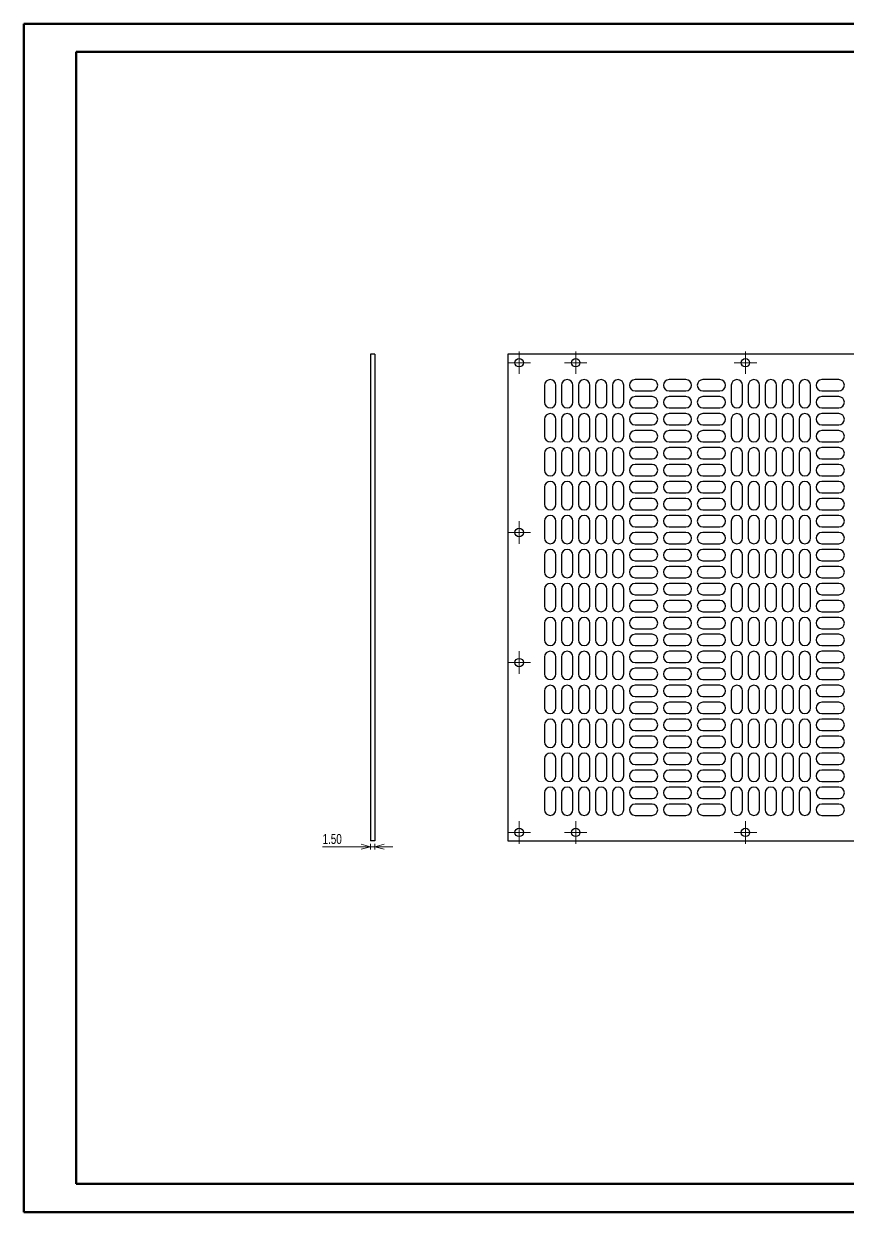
# Model space of a CAD drawing. Header units: millimetres. Extents: x 0 to 594, y 0 to 420.
# Drawn here: x 0 to 291.1, y 0 to 420 of the extents above; entities that cross this region are included whole.
import ezdxf

# ---------------------------------------------------------------- set-up
doc = ezdxf.new("R2010")
doc.units = ezdxf.units.MM
doc.styles.add('SLDTEXTSTYLE3', font='TXT', dxfattribs={"width": 0.75})
doc.dimstyles.new('SLDDIMSTYLE0', dxfattribs={"dimtxt": 3.5, "dimasz": 3.302, "dimexe": 0, "dimexo": 0.0625, "dimgap": 0.875, "dimtad": 3, "dimrnd": 1e-09, "dimzin": 4, "dimdsep": 46, "dimtxsty": 'SLDTEXTSTYLE3', "dimblk1": 'OPEN30', "dimblk2": 'OPEN30', "dimsah": 1, "dimcen": 0.09, "dimadec": 0, "dimazin": 1, "dimtfac": 1, "dimtmove": 0, "dimatfit": 0, "dimldrblk": 'OPEN30', "dimfxl": 0, "dimfrac": 2, "dimtolj": 1, "dimtzin": 12, "dimarcsym": 0})

# ---------------------------------------------------------------- blocks, each defined once
blk = doc.blocks.new('SW_CENTERMARKSYMBOL_0')
at = {"color": 0, "linetype": 'Continuous', "lineweight": 18}
for p, q in [((-2.5, 0), (-4, 0)), ((0, 0), (-2.5, 0)), ((0, 2.5), (0, 4)), ((0, 0), (0, 2.5)), ((0, 0), (0, -2.5)), ((0, 0), (2.5, 0)), ((2.5, 0), (4, 0)), ((0, -2.5), (0, -4))]:
    blk.add_line(p, q, dxfattribs=at)
blk = doc.blocks.new('SW_CENTERMARKSYMBOL_1')
at = {"color": 0, "linetype": 'Continuous', "lineweight": 18}
for p, q in [((-2.5, 0), (-4, 0)), ((0, 0), (-2.5, 0)), ((0, 2.5), (0, 4)), ((0, 0), (0, 2.5)), ((0, 0), (0, -2.5)), ((0, 0), (2.5, 0)), ((2.5, 0), (4, 0)), ((0, -2.5), (0, -4))]:
    blk.add_line(p, q, dxfattribs=at)
blk = doc.blocks.new('SW_CENTERMARKSYMBOL_2')
at = {"color": 0, "linetype": 'Continuous', "lineweight": 18}
for p, q in [((-2.5, 0), (-4, 0)), ((0, 0), (-2.5, 0)), ((0, 2.5), (0, 4)), ((0, 0), (0, 2.5)), ((0, 0), (0, -2.5)), ((0, 0), (2.5, 0)), ((2.5, 0), (4, 0)), ((0, -2.5), (0, -4))]:
    blk.add_line(p, q, dxfattribs=at)
blk = doc.blocks.new('SW_CENTERMARKSYMBOL_3')
at = {"color": 0, "linetype": 'Continuous', "lineweight": 18}
for p, q in [((-2.5, 0), (-4, 0)), ((0, 0), (-2.5, 0)), ((0, 2.5), (0, 4)), ((0, 0), (0, 2.5)), ((0, 0), (0, -2.5)), ((0, 0), (2.5, 0)), ((2.5, 0), (4, 0)), ((0, -2.5), (0, -4))]:
    blk.add_line(p, q, dxfattribs=at)
blk = doc.blocks.new('SW_CENTERMARKSYMBOL_5')
at = {"color": 0, "linetype": 'Continuous', "lineweight": 18}
for p, q in [((-2.5, 0), (-4, 0)), ((0, 0), (-2.5, 0)), ((0, 2.5), (0, 4)), ((0, 0), (0, 2.5)), ((0, 0), (0, -2.5)), ((0, 0), (2.5, 0)), ((2.5, 0), (4, 0)), ((0, -2.5), (0, -4))]:
    blk.add_line(p, q, dxfattribs=at)
blk = doc.blocks.new('SW_CENTERMARKSYMBOL_7')
at = {"color": 0, "linetype": 'Continuous', "lineweight": 18}
for p, q in [((-2.5, 0), (-4, 0)), ((0, 0), (-2.5, 0)), ((0, 2.5), (0, 4)), ((0, 0), (0, 2.5)), ((0, 0), (0, -2.5)), ((0, 0), (2.5, 0)), ((2.5, 0), (4, 0)), ((0, -2.5), (0, -4))]:
    blk.add_line(p, q, dxfattribs=at)
blk = doc.blocks.new('SW_CENTERMARKSYMBOL_8')
at = {"color": 0, "linetype": 'Continuous', "lineweight": 18}
for p, q in [((-2.5, 0), (-4, 0)), ((0, 0), (-2.5, 0)), ((0, 2.5), (0, 4)), ((0, 0), (0, 2.5)), ((0, 0), (0, -2.5)), ((0, 0), (2.5, 0)), ((2.5, 0), (4, 0)), ((0, -2.5), (0, -4))]:
    blk.add_line(p, q, dxfattribs=at)
blk = doc.blocks.new('SW_CENTERMARKSYMBOL_9')
at = {"color": 0, "linetype": 'Continuous', "lineweight": 18}
for p, q in [((-2.5, 0), (-4, 0)), ((0, 0), (-2.5, 0)), ((0, 2.5), (0, 4)), ((0, 0), (0, 2.5)), ((0, 0), (0, -2.5)), ((0, 0), (2.5, 0)), ((2.5, 0), (4, 0)), ((0, -2.5), (0, -4))]:
    blk.add_line(p, q, dxfattribs=at)
blk = doc.blocks.new('_Open30')
at = {"color": 0, "linetype": 'ByBlock', "lineweight": -2}
for p, q in [((-1, 0.267949), (0, 0)), ((0, 0), (-1, -0.267949)), ((0, 0), (-1, 0))]:
    blk.add_line(p, q, dxfattribs=at)
blk = doc.blocks.new('_D')
at = {"color": 7, "linetype": 'Continuous', "lineweight": 0}
for p, q in [((122.57, 130.23), (122.57, 128.15)), ((124.07, 130.23), (124.07, 128.15)), ((122.57, 129.15), (105.6, 129.15)), ((124.07, 129.15), (122.57, 129.15)), ((124.07, 129.15), (130.42, 129.15))]:
    blk.add_line(p, q, dxfattribs=at)
at = {"color": 7, "linetype": 'Continuous', "lineweight": 18, "xscale": 3.302, "yscale": 3.302}
blk.add_blockref('_Open30', (122.57, 129.15), dxfattribs=at)
at = {"color": 7, "linetype": 'Continuous', "lineweight": 18, "xscale": 3.302, "yscale": 3.302, "rotation": 180.0000000000004}
blk.add_blockref('_Open30', (124.07, 129.15), dxfattribs=at)
at = {"color": 7, "linetype": 'Continuous', "lineweight": 18, "insert": (105.6, 133.66), "char_height": 3.5, "attachment_point": 1, "style": 'SLDTEXTSTYLE3'}
blk.add_mtext('1.50', dxfattribs=at)

msp = doc.modelspace()

# ---------------------------------------------------------------- linework, layer by layer
at = {"color": 7, "linetype": 'Continuous', "lineweight": 50}
for p, q in [((0, 420), (594, 420)), ((0, 420), (0, 0)), ((18.529, 410.028), (582.529, 410.028)), ((18.529, 410.028), (18.529, 10.028)), ((18.529, 10.028), (582.529, 10.028)), ((0, 0), (594, 0))]:
    msp.add_line(p, q, dxfattribs=at)
at = {"color": 7, "linetype": 'Continuous', "lineweight": 25}
for p, q in [((122.568, 303.23), (122.568, 131.23)), ((124.068, 303.23), (122.568, 303.23)), ((124.068, 303.23), (124.068, 131.23)), ((171.099, 303.23), (171.099, 131.23)), ((419.599, 303.23), (171.099, 303.23)), ((222.099, 294.23), (216.099, 294.23)), ((234.099, 294.23), (228.099, 294.23)), ((246.099, 294.23), (240.099, 294.23)), ((288.099, 294.23), (282.099, 294.23)), ((184.099, 292.23), (184.099, 286.23)), ((188.099, 286.23), (188.099, 292.23)), ((190.099, 292.23), (190.099, 286.23)), ((194.099, 286.23), (194.099, 292.23)), ((196.099, 292.23), (196.099, 286.23)), ((200.099, 286.23), (200.099, 292.23)), ((202.099, 292.23), (202.099, 286.23)), ((206.099, 286.23), (206.099, 292.23)), ((208.099, 292.23), (208.099, 286.23)), ((212.099, 286.23), (212.099, 292.23)), ((216.099, 290.23), (222.099, 290.23)), ((228.099, 290.23), (234.099, 290.23)), ((240.099, 290.23), (246.099, 290.23)), ((250.099, 292.23), (250.099, 286.23)), ((254.099, 286.23), (254.099, 292.23)), ((256.099, 292.23), (256.099, 286.23)), ((260.099, 286.23), (260.099, 292.23)), ((262.099, 292.23), (262.099, 286.23)), ((266.099, 286.23), (266.099, 292.23)), ((268.099, 292.23), (268.099, 286.23)), ((272.099, 286.23), (272.099, 292.23)), ((274.099, 292.23), (274.099, 286.23)), ((278.099, 286.23), (278.099, 292.23)), ((282.099, 290.23), (288.099, 290.23)), ((222.099, 288.23), (216.099, 288.23)), ((234.099, 288.23), (228.099, 288.23)), ((246.099, 288.23), (240.099, 288.23)), ((288.099, 288.23), (282.099, 288.23)), ((216.099, 284.23), (222.099, 284.23)), ((222.099, 282.23), (216.099, 282.23)), ((228.099, 284.23), (234.099, 284.23)), ((234.099, 282.23), (228.099, 282.23)), ((240.099, 284.23), (246.099, 284.23)), ((246.099, 282.23), (240.099, 282.23)), ((282.099, 284.23), (288.099, 284.23)), ((288.099, 282.23), (282.099, 282.23)), ((184.099, 280.23), (184.099, 274.23)), ((188.099, 274.23), (188.099, 280.23)), ((190.099, 280.23), (190.099, 274.23)), ((194.099, 274.23), (194.099, 280.23)), ((196.099, 280.23), (196.099, 274.23)), ((200.099, 274.23), (200.099, 280.23)), ((202.099, 280.23), (202.099, 274.23)), ((206.099, 274.23), (206.099, 280.23)), ((208.099, 280.23), (208.099, 274.23)), ((212.099, 274.23), (212.099, 280.23)), ((216.099, 278.23), (222.099, 278.23)), ((228.099, 278.23), (234.099, 278.23)), ((240.099, 278.23), (246.099, 278.23)), ((250.099, 280.23), (250.099, 274.23)), ((254.099, 274.23), (254.099, 280.23)), ((256.099, 280.23), (256.099, 274.23)), ((260.099, 274.23), (260.099, 280.23)), ((262.099, 280.23), (262.099, 274.23)), ((266.099, 274.23), (266.099, 280.23)), ((268.099, 280.23), (268.099, 274.23)), ((272.099, 274.23), (272.099, 280.23)), ((274.099, 280.23), (274.099, 274.23)), ((278.099, 274.23), (278.099, 280.23)), ((282.099, 278.23), (288.099, 278.23)), ((222.099, 276.23), (216.099, 276.23)), ((234.099, 276.23), (228.099, 276.23)), ((246.099, 276.23), (240.099, 276.23)), ((288.099, 276.23), (282.099, 276.23)), ((216.099, 272.23), (222.099, 272.23)), ((222.099, 270.23), (216.099, 270.23)), ((228.099, 272.23), (234.099, 272.23)), ((234.099, 270.23), (228.099, 270.23)), ((240.099, 272.23), (246.099, 272.23)), ((246.099, 270.23), (240.099, 270.23)), ((282.099, 272.23), (288.099, 272.23)), ((288.099, 270.23), (282.099, 270.23)), ((184.099, 268.23), (184.099, 262.23)), ((188.099, 262.23), (188.099, 268.23)), ((190.099, 268.23), (190.099, 262.23)), ((194.099, 262.23), (194.099, 268.23)), ((196.099, 268.23), (196.099, 262.23)), ((200.099, 262.23), (200.099, 268.23)), ((202.099, 268.23), (202.099, 262.23)), ((206.099, 262.23), (206.099, 268.23)), ((208.099, 268.23), (208.099, 262.23)), ((212.099, 262.23), (212.099, 268.23)), ((216.099, 266.23), (222.099, 266.23)), ((228.099, 266.23), (234.099, 266.23)), ((240.099, 266.23), (246.099, 266.23)), ((250.099, 268.23), (250.099, 262.23)), ((254.099, 262.23), (254.099, 268.23)), ((256.099, 268.23), (256.099, 262.23)), ((260.099, 262.23), (260.099, 268.23)), ((262.099, 268.23), (262.099, 262.23)), ((266.099, 262.23), (266.099, 268.23)), ((268.099, 268.23), (268.099, 262.23)), ((272.099, 262.23), (272.099, 268.23)), ((274.099, 268.23), (274.099, 262.23)), ((278.099, 262.23), (278.099, 268.23)), ((282.099, 266.23), (288.099, 266.23)), ((222.099, 264.23), (216.099, 264.23)), ((234.099, 264.23), (228.099, 264.23)), ((246.099, 264.23), (240.099, 264.23)), ((288.099, 264.23), (282.099, 264.23)), ((184.099, 256.23), (184.099, 250.23)), ((188.099, 250.23), (188.099, 256.23)), ((190.099, 256.23), (190.099, 250.23)), ((194.099, 250.23), (194.099, 256.23)), ((196.099, 256.23), (196.099, 250.23)), ((200.099, 250.23), (200.099, 256.23)), ((202.099, 256.23), (202.099, 250.23)), ((206.099, 250.23), (206.099, 256.23)), ((208.099, 256.23), (208.099, 250.23)), ((212.099, 250.23), (212.099, 256.23)), ((216.099, 260.23), (222.099, 260.23)), ((222.099, 258.23), (216.099, 258.23)), ((228.099, 260.23), (234.099, 260.23)), ((234.099, 258.23), (228.099, 258.23)), ((240.099, 260.23), (246.099, 260.23)), ((246.099, 258.23), (240.099, 258.23)), ((250.099, 256.23), (250.099, 250.23)), ((254.099, 250.23), (254.099, 256.23)), ((256.099, 256.23), (256.099, 250.23)), ((260.099, 250.23), (260.099, 256.23)), ((262.099, 256.23), (262.099, 250.23)), ((266.099, 250.23), (266.099, 256.23)), ((268.099, 256.23), (268.099, 250.23)), ((272.099, 250.23), (272.099, 256.23)), ((274.099, 256.23), (274.099, 250.23)), ((278.099, 250.23), (278.099, 256.23)), ((282.099, 260.23), (288.099, 260.23)), ((288.099, 258.23), (282.099, 258.23)), ((216.099, 254.23), (222.099, 254.23)), ((222.099, 252.23), (216.099, 252.23)), ((228.099, 254.23), (234.099, 254.23)), ((234.099, 252.23), (228.099, 252.23)), ((240.099, 254.23), (246.099, 254.23)), ((246.099, 252.23), (240.099, 252.23)), ((282.099, 254.23), (288.099, 254.23)), ((288.099, 252.23), (282.099, 252.23)), ((216.099, 248.23), (222.099, 248.23)), ((228.099, 248.23), (234.099, 248.23)), ((240.099, 248.23), (246.099, 248.23)), ((282.099, 248.23), (288.099, 248.23)), ((184.099, 244.23), (184.099, 238.23)), ((188.099, 238.23), (188.099, 244.23)), ((190.099, 244.23), (190.099, 238.23)), ((194.099, 238.23), (194.099, 244.23)), ((196.099, 244.23), (196.099, 238.23)), ((200.099, 238.23), (200.099, 244.23)), ((202.099, 244.23), (202.099, 238.23)), ((206.099, 238.23), (206.099, 244.23)), ((208.099, 244.23), (208.099, 238.23)), ((212.099, 238.23), (212.099, 244.23)), ((222.099, 246.23), (216.099, 246.23)), ((234.099, 246.23), (228.099, 246.23)), ((246.099, 246.23), (240.099, 246.23)), ((250.099, 244.23), (250.099, 238.23)), ((254.099, 238.23), (254.099, 244.23)), ((256.099, 244.23), (256.099, 238.23)), ((260.099, 238.23), (260.099, 244.23)), ((262.099, 244.23), (262.099, 238.23)), ((266.099, 238.23), (266.099, 244.23)), ((268.099, 244.23), (268.099, 238.23)), ((272.099, 238.23), (272.099, 244.23)), ((274.099, 244.23), (274.099, 238.23)), ((278.099, 238.23), (278.099, 244.23)), ((288.099, 246.23), (282.099, 246.23)), ((216.099, 242.23), (222.099, 242.23)), ((222.099, 240.23), (216.099, 240.23)), ((228.099, 242.23), (234.099, 242.23)), ((234.099, 240.23), (228.099, 240.23)), ((240.099, 242.23), (246.099, 242.23)), ((246.099, 240.23), (240.099, 240.23)), ((282.099, 242.23), (288.099, 242.23)), ((288.099, 240.23), (282.099, 240.23)), ((216.099, 236.23), (222.099, 236.23)), ((228.099, 236.23), (234.099, 236.23)), ((240.099, 236.23), (246.099, 236.23)), ((282.099, 236.23), (288.099, 236.23)), ((184.099, 232.23), (184.099, 226.23)), ((188.099, 226.23), (188.099, 232.23)), ((190.099, 232.23), (190.099, 226.23)), ((194.099, 226.23), (194.099, 232.23)), ((196.099, 232.23), (196.099, 226.23)), ((200.099, 226.23), (200.099, 232.23)), ((202.099, 232.23), (202.099, 226.23)), ((206.099, 226.23), (206.099, 232.23)), ((208.099, 232.23), (208.099, 226.23)), ((212.099, 226.23), (212.099, 232.23)), ((222.099, 234.23), (216.099, 234.23)), ((234.099, 234.23), (228.099, 234.23)), ((246.099, 234.23), (240.099, 234.23)), ((250.099, 232.23), (250.099, 226.23)), ((254.099, 226.23), (254.099, 232.23)), ((256.099, 232.23), (256.099, 226.23)), ((260.099, 226.23), (260.099, 232.23)), ((262.099, 232.23), (262.099, 226.23)), ((266.099, 226.23), (266.099, 232.23)), ((268.099, 232.23), (268.099, 226.23)), ((272.099, 226.23), (272.099, 232.23)), ((274.099, 232.23), (274.099, 226.23)), ((278.099, 226.23), (278.099, 232.23)), ((288.099, 234.23), (282.099, 234.23)), ((216.099, 230.23), (222.099, 230.23)), ((222.099, 228.23), (216.099, 228.23)), ((228.099, 230.23), (234.099, 230.23)), ((234.099, 228.23), (228.099, 228.23)), ((240.099, 230.23), (246.099, 230.23)), ((246.099, 228.23), (240.099, 228.23)), ((282.099, 230.23), (288.099, 230.23)), ((288.099, 228.23), (282.099, 228.23)), ((216.099, 224.23), (222.099, 224.23)), ((228.099, 224.23), (234.099, 224.23)), ((240.099, 224.23), (246.099, 224.23)), ((282.099, 224.23), (288.099, 224.23)), ((184.099, 220.23), (184.099, 214.23)), ((188.099, 214.23), (188.099, 220.23)), ((190.099, 220.23), (190.099, 214.23)), ((194.099, 214.23), (194.099, 220.23)), ((196.099, 220.23), (196.099, 214.23)), ((200.099, 214.23), (200.099, 220.23)), ((202.099, 220.23), (202.099, 214.23)), ((206.099, 214.23), (206.099, 220.23)), ((208.099, 220.23), (208.099, 214.23)), ((212.099, 214.23), (212.099, 220.23)), ((222.099, 222.23), (216.099, 222.23)), ((234.099, 222.23), (228.099, 222.23)), ((246.099, 222.23), (240.099, 222.23)), ((250.099, 220.23), (250.099, 214.23)), ((254.099, 214.23), (254.099, 220.23)), ((256.099, 220.23), (256.099, 214.23)), ((260.099, 214.23), (260.099, 220.23)), ((262.099, 220.23), (262.099, 214.23)), ((266.099, 214.23), (266.099, 220.23)), ((268.099, 220.23), (268.099, 214.23)), ((272.099, 214.23), (272.099, 220.23)), ((274.099, 220.23), (274.099, 214.23)), ((278.099, 214.23), (278.099, 220.23)), ((288.099, 222.23), (282.099, 222.23)), ((216.099, 218.23), (222.099, 218.23)), ((222.099, 216.23), (216.099, 216.23)), ((228.099, 218.23), (234.099, 218.23)), ((234.099, 216.23), (228.099, 216.23)), ((240.099, 218.23), (246.099, 218.23)), ((246.099, 216.23), (240.099, 216.23)), ((282.099, 218.23), (288.099, 218.23)), ((288.099, 216.23), (282.099, 216.23)), ((216.099, 212.23), (222.099, 212.23)), ((222.099, 210.23), (216.099, 210.23)), ((228.099, 212.23), (234.099, 212.23)), ((234.099, 210.23), (228.099, 210.23)), ((240.099, 212.23), (246.099, 212.23)), ((246.099, 210.23), (240.099, 210.23)), ((282.099, 212.23), (288.099, 212.23)), ((288.099, 210.23), (282.099, 210.23)), ((184.099, 208.23), (184.099, 202.23)), ((188.099, 202.23), (188.099, 208.23)), ((190.099, 208.23), (190.099, 202.23)), ((194.099, 202.23), (194.099, 208.23)), ((196.099, 208.23), (196.099, 202.23)), ((200.099, 202.23), (200.099, 208.23)), ((202.099, 208.23), (202.099, 202.23)), ((206.099, 202.23), (206.099, 208.23)), ((208.099, 208.23), (208.099, 202.23)), ((212.099, 202.23), (212.099, 208.23)), ((216.099, 206.23), (222.099, 206.23)), ((228.099, 206.23), (234.099, 206.23)), ((240.099, 206.23), (246.099, 206.23)), ((250.099, 208.23), (250.099, 202.23)), ((254.099, 202.23), (254.099, 208.23)), ((256.099, 208.23), (256.099, 202.23)), ((260.099, 202.23), (260.099, 208.23)), ((262.099, 208.23), (262.099, 202.23)), ((266.099, 202.23), (266.099, 208.23)), ((268.099, 208.23), (268.099, 202.23)), ((272.099, 202.23), (272.099, 208.23)), ((274.099, 208.23), (274.099, 202.23)), ((278.099, 202.23), (278.099, 208.23)), ((282.099, 206.23), (288.099, 206.23)), ((222.099, 204.23), (216.099, 204.23)), ((234.099, 204.23), (228.099, 204.23)), ((246.099, 204.23), (240.099, 204.23)), ((288.099, 204.23), (282.099, 204.23)), ((216.099, 200.23), (222.099, 200.23)), ((222.099, 198.23), (216.099, 198.23)), ((228.099, 200.23), (234.099, 200.23)), ((234.099, 198.23), (228.099, 198.23)), ((240.099, 200.23), (246.099, 200.23)), ((246.099, 198.23), (240.099, 198.23)), ((282.099, 200.23), (288.099, 200.23)), ((288.099, 198.23), (282.099, 198.23)), ((184.099, 196.23), (184.099, 190.23)), ((188.099, 190.23), (188.099, 196.23)), ((190.099, 196.23), (190.099, 190.23)), ((194.099, 190.23), (194.099, 196.23)), ((196.099, 196.23), (196.099, 190.23)), ((200.099, 190.23), (200.099, 196.23)), ((202.099, 196.23), (202.099, 190.23)), ((206.099, 190.23), (206.099, 196.23)), ((208.099, 196.23), (208.099, 190.23)), ((212.099, 190.23), (212.099, 196.23)), ((216.099, 194.23), (222.099, 194.23)), ((228.099, 194.23), (234.099, 194.23)), ((240.099, 194.23), (246.099, 194.23)), ((250.099, 196.23), (250.099, 190.23)), ((254.099, 190.23), (254.099, 196.23)), ((256.099, 196.23), (256.099, 190.23)), ((260.099, 190.23), (260.099, 196.23)), ((262.099, 196.23), (262.099, 190.23)), ((266.099, 190.23), (266.099, 196.23)), ((268.099, 196.23), (268.099, 190.23)), ((272.099, 190.23), (272.099, 196.23)), ((274.099, 196.23), (274.099, 190.23)), ((278.099, 190.23), (278.099, 196.23)), ((282.099, 194.23), (288.099, 194.23)), ((222.099, 192.23), (216.099, 192.23)), ((234.099, 192.23), (228.099, 192.23)), ((246.099, 192.23), (240.099, 192.23)), ((288.099, 192.23), (282.099, 192.23)), ((216.099, 188.23), (222.099, 188.23)), ((222.099, 186.23), (216.099, 186.23)), ((228.099, 188.23), (234.099, 188.23)), ((234.099, 186.23), (228.099, 186.23)), ((240.099, 188.23), (246.099, 188.23)), ((246.099, 186.23), (240.099, 186.23)), ((282.099, 188.23), (288.099, 188.23)), ((288.099, 186.23), (282.099, 186.23)), ((184.099, 184.23), (184.099, 178.23)), ((188.099, 178.23), (188.099, 184.23)), ((190.099, 184.23), (190.099, 178.23)), ((194.099, 178.23), (194.099, 184.23)), ((196.099, 184.23), (196.099, 178.23)), ((200.099, 178.23), (200.099, 184.23)), ((202.099, 184.23), (202.099, 178.23)), ((206.099, 178.23), (206.099, 184.23)), ((208.099, 184.23), (208.099, 178.23)), ((212.099, 178.23), (212.099, 184.23)), ((216.099, 182.23), (222.099, 182.23)), ((228.099, 182.23), (234.099, 182.23)), ((240.099, 182.23), (246.099, 182.23)), ((250.099, 184.23), (250.099, 178.23)), ((254.099, 178.23), (254.099, 184.23)), ((256.099, 184.23), (256.099, 178.23)), ((260.099, 178.23), (260.099, 184.23)), ((262.099, 184.23), (262.099, 178.23)), ((266.099, 178.23), (266.099, 184.23)), ((268.099, 184.23), (268.099, 178.23)), ((272.099, 178.23), (272.099, 184.23)), ((274.099, 184.23), (274.099, 178.23)), ((278.099, 178.23), (278.099, 184.23)), ((282.099, 182.23), (288.099, 182.23)), ((222.099, 180.23), (216.099, 180.23)), ((234.099, 180.23), (228.099, 180.23)), ((246.099, 180.23), (240.099, 180.23)), ((288.099, 180.23), (282.099, 180.23)), ((184.099, 172.23), (184.099, 166.23)), ((188.099, 166.23), (188.099, 172.23)), ((190.099, 172.23), (190.099, 166.23)), ((194.099, 166.23), (194.099, 172.23)), ((196.099, 172.23), (196.099, 166.23)), ((200.099, 166.23), (200.099, 172.23)), ((202.099, 172.23), (202.099, 166.23)), ((206.099, 166.23), (206.099, 172.23)), ((208.099, 172.23), (208.099, 166.23)), ((212.099, 166.23), (212.099, 172.23)), ((216.099, 176.23), (222.099, 176.23)), ((222.099, 174.23), (216.099, 174.23)), ((228.099, 176.23), (234.099, 176.23)), ((234.099, 174.23), (228.099, 174.23)), ((240.099, 176.23), (246.099, 176.23)), ((246.099, 174.23), (240.099, 174.23)), ((250.099, 172.23), (250.099, 166.23)), ((254.099, 166.23), (254.099, 172.23)), ((256.099, 172.23), (256.099, 166.23)), ((260.099, 166.23), (260.099, 172.23)), ((262.099, 172.23), (262.099, 166.23)), ((266.099, 166.23), (266.099, 172.23)), ((268.099, 172.23), (268.099, 166.23)), ((272.099, 166.23), (272.099, 172.23)), ((274.099, 172.23), (274.099, 166.23)), ((278.099, 166.23), (278.099, 172.23)), ((282.099, 176.23), (288.099, 176.23)), ((288.099, 174.23), (282.099, 174.23)), ((216.099, 170.23), (222.099, 170.23)), ((222.099, 168.23), (216.099, 168.23)), ((228.099, 170.23), (234.099, 170.23)), ((234.099, 168.23), (228.099, 168.23)), ((240.099, 170.23), (246.099, 170.23)), ((246.099, 168.23), (240.099, 168.23)), ((282.099, 170.23), (288.099, 170.23)), ((288.099, 168.23), (282.099, 168.23)), ((216.099, 164.23), (222.099, 164.23)), ((228.099, 164.23), (234.099, 164.23)), ((240.099, 164.23), (246.099, 164.23)), ((282.099, 164.23), (288.099, 164.23)), ((184.099, 160.23), (184.099, 154.23)), ((188.099, 154.23), (188.099, 160.23)), ((190.099, 160.23), (190.099, 154.23)), ((194.099, 154.23), (194.099, 160.23)), ((196.099, 160.23), (196.099, 154.23)), ((200.099, 154.23), (200.099, 160.23)), ((202.099, 160.23), (202.099, 154.23)), ((206.099, 154.23), (206.099, 160.23)), ((208.099, 160.23), (208.099, 154.23)), ((212.099, 154.23), (212.099, 160.23)), ((222.099, 162.23), (216.099, 162.23)), ((234.099, 162.23), (228.099, 162.23)), ((246.099, 162.23), (240.099, 162.23)), ((250.099, 160.23), (250.099, 154.23)), ((254.099, 154.23), (254.099, 160.23)), ((256.099, 160.23), (256.099, 154.23)), ((260.099, 154.23), (260.099, 160.23)), ((262.099, 160.23), (262.099, 154.23)), ((266.099, 154.23), (266.099, 160.23)), ((268.099, 160.23), (268.099, 154.23)), ((272.099, 154.23), (272.099, 160.23)), ((274.099, 160.23), (274.099, 154.23)), ((278.099, 154.23), (278.099, 160.23)), ((288.099, 162.23), (282.099, 162.23)), ((216.099, 158.23), (222.099, 158.23)), ((222.099, 156.23), (216.099, 156.23)), ((228.099, 158.23), (234.099, 158.23)), ((234.099, 156.23), (228.099, 156.23)), ((240.099, 158.23), (246.099, 158.23)), ((246.099, 156.23), (240.099, 156.23)), ((282.099, 158.23), (288.099, 158.23)), ((288.099, 156.23), (282.099, 156.23)), ((216.099, 152.23), (222.099, 152.23)), ((228.099, 152.23), (234.099, 152.23)), ((240.099, 152.23), (246.099, 152.23)), ((282.099, 152.23), (288.099, 152.23)), ((184.099, 148.23), (184.099, 142.23)), ((188.099, 142.23), (188.099, 148.23)), ((190.099, 148.23), (190.099, 142.23)), ((194.099, 142.23), (194.099, 148.23)), ((196.099, 148.23), (196.099, 142.23)), ((200.099, 142.23), (200.099, 148.23)), ((202.099, 148.23), (202.099, 142.23)), ((206.099, 142.23), (206.099, 148.23)), ((208.099, 148.23), (208.099, 142.23)), ((212.099, 142.23), (212.099, 148.23)), ((222.099, 150.23), (216.099, 150.23)), ((234.099, 150.23), (228.099, 150.23)), ((246.099, 150.23), (240.099, 150.23)), ((250.099, 148.23), (250.099, 142.23)), ((254.099, 142.23), (254.099, 148.23)), ((256.099, 148.23), (256.099, 142.23)), ((260.099, 142.23), (260.099, 148.23)), ((262.099, 148.23), (262.099, 142.23)), ((266.099, 142.23), (266.099, 148.23)), ((268.099, 148.23), (268.099, 142.23)), ((272.099, 142.23), (272.099, 148.23)), ((274.099, 148.23), (274.099, 142.23)), ((278.099, 142.23), (278.099, 148.23)), ((288.099, 150.23), (282.099, 150.23)), ((216.099, 146.23), (222.099, 146.23)), ((222.099, 144.23), (216.099, 144.23)), ((228.099, 146.23), (234.099, 146.23)), ((234.099, 144.23), (228.099, 144.23)), ((240.099, 146.23), (246.099, 146.23)), ((246.099, 144.23), (240.099, 144.23)), ((282.099, 146.23), (288.099, 146.23)), ((288.099, 144.23), (282.099, 144.23)), ((216.099, 140.23), (222.099, 140.23)), ((228.099, 140.23), (234.099, 140.23)), ((240.099, 140.23), (246.099, 140.23)), ((282.099, 140.23), (288.099, 140.23)), ((124.068, 131.23), (122.568, 131.23)), ((171.099, 131.23), (419.599, 131.23))]:
    msp.add_line(p, q, dxfattribs=at)
for centre in [(175.099, 300.23), (195.099, 300.23), (255.099, 300.23), (175.099, 240.23), (175.099, 194.23), (175.099, 134.23), (195.099, 134.23), (255.099, 134.23)]:
    msp.add_circle(centre, 1.5, dxfattribs=at)
for centre, start, end in [((186.099, 292.23), 0, 180), ((192.099, 292.23), 0, 180), ((198.099, 292.23), 0, 180), ((204.099, 292.23), 0, 180), ((210.099, 292.23), 0, 180), ((216.099, 292.23), 90, 270), ((222.099, 292.23), 270, 90), ((228.099, 292.23), 90, 270), ((234.099, 292.23), 270, 90), ((240.099, 292.23), 90, 270), ((246.099, 292.23), 270, 90), ((252.099, 292.23), 0, 180), ((258.099, 292.23), 0, 180), ((264.099, 292.23), 0, 180), ((270.099, 292.23), 0, 180), ((276.099, 292.23), 0, 180), ((282.099, 292.23), 90, 270), ((288.099, 292.23), 270, 90), ((186.099, 286.23), 180, 0), ((192.099, 286.23), 180, 0), ((198.099, 286.23), 180, 0), ((204.099, 286.23), 180, 0), ((210.099, 286.23), 180, 0), ((216.099, 286.23), 90, 270), ((222.099, 286.23), 270, 90), ((228.099, 286.23), 90, 270), ((234.099, 286.23), 270, 90), ((240.099, 286.23), 90, 270), ((246.099, 286.23), 270, 90), ((252.099, 286.23), 180, 0), ((258.099, 286.23), 180, 0), ((264.099, 286.23), 180, 0), ((270.099, 286.23), 180, 0), ((276.099, 286.23), 180, 0), ((282.099, 286.23), 90, 270), ((288.099, 286.23), 270, 90), ((186.099, 280.23), 0, 180), ((192.099, 280.23), 0, 180), ((198.099, 280.23), 0, 180), ((204.099, 280.23), 0, 180), ((210.099, 280.23), 0, 180), ((216.099, 280.23), 90, 270), ((222.099, 280.23), 270, 90), ((228.099, 280.23), 90, 270), ((234.099, 280.23), 270, 90), ((240.099, 280.23), 90, 270), ((246.099, 280.23), 270, 90), ((252.099, 280.23), 0, 180), ((258.099, 280.23), 0, 180), ((264.099, 280.23), 0, 180), ((270.099, 280.23), 0, 180), ((276.099, 280.23), 0, 180), ((282.099, 280.23), 90, 270), ((288.099, 280.23), 270, 90), ((186.099, 274.23), 180, 0), ((192.099, 274.23), 180, 0), ((198.099, 274.23), 180, 0), ((204.099, 274.23), 180, 0), ((210.099, 274.23), 180, 0), ((216.099, 274.23), 90, 270), ((222.099, 274.23), 270, 90), ((228.099, 274.23), 90, 270), ((234.099, 274.23), 270, 90), ((240.099, 274.23), 90, 270), ((246.099, 274.23), 270, 90), ((252.099, 274.23), 180, 0), ((258.099, 274.23), 180, 0), ((264.099, 274.23), 180, 0), ((270.099, 274.23), 180, 0), ((276.099, 274.23), 180, 0), ((282.099, 274.23), 90, 270), ((288.099, 274.23), 270, 90), ((186.099, 268.23), 0, 180), ((192.099, 268.23), 0, 180), ((198.099, 268.23), 0, 180), ((204.099, 268.23), 0, 180), ((210.099, 268.23), 0, 180), ((216.099, 268.23), 90, 270), ((222.099, 268.23), 270, 90), ((228.099, 268.23), 90, 270), ((234.099, 268.23), 270, 90), ((240.099, 268.23), 90, 270), ((246.099, 268.23), 270, 90), ((252.099, 268.23), 0, 180), ((258.099, 268.23), 0, 180), ((264.099, 268.23), 0, 180), ((270.099, 268.23), 0, 180), ((276.099, 268.23), 0, 180), ((282.099, 268.23), 90, 270), ((288.099, 268.23), 270, 90), ((186.099, 262.23), 180, 0), ((192.099, 262.23), 180, 0), ((198.099, 262.23), 180, 0), ((204.099, 262.23), 180, 0), ((210.099, 262.23), 180, 0), ((216.099, 262.23), 90, 270), ((222.099, 262.23), 270, 90), ((228.099, 262.23), 90, 270), ((234.099, 262.23), 270, 90), ((240.099, 262.23), 90, 270), ((246.099, 262.23), 270, 90), ((252.099, 262.23), 180, 0), ((258.099, 262.23), 180, 0), ((264.099, 262.23), 180, 0), ((270.099, 262.23), 180, 0), ((276.099, 262.23), 180, 0), ((282.099, 262.23), 90, 270), ((288.099, 262.23), 270, 90), ((186.099, 256.23), 0, 180), ((192.099, 256.23), 0, 180), ((198.099, 256.23), 0, 180), ((204.099, 256.23), 0, 180), ((210.099, 256.23), 0, 180), ((216.099, 256.23), 90, 270), ((222.099, 256.23), 270, 90), ((228.099, 256.23), 90, 270), ((234.099, 256.23), 270, 90), ((240.099, 256.23), 90, 270), ((246.099, 256.23), 270, 90), ((252.099, 256.23), 0, 180), ((258.099, 256.23), 0, 180), ((264.099, 256.23), 0, 180), ((270.099, 256.23), 0, 180), ((276.099, 256.23), 0, 180), ((282.099, 256.23), 90, 270), ((288.099, 256.23), 270, 90), ((216.099, 250.23), 90, 270), ((222.099, 250.23), 270, 90), ((228.099, 250.23), 90, 270), ((234.099, 250.23), 270, 90), ((240.099, 250.23), 90, 270), ((246.099, 250.23), 270, 90), ((282.099, 250.23), 90, 270), ((288.099, 250.23), 270, 90), ((186.099, 250.23), 180, 0), ((192.099, 250.23), 180, 0), ((198.099, 250.23), 180, 0), ((204.099, 250.23), 180, 0), ((210.099, 250.23), 180, 0), ((252.099, 250.23), 180, 0), ((258.099, 250.23), 180, 0), ((264.099, 250.23), 180, 0), ((270.099, 250.23), 180, 0), ((276.099, 250.23), 180, 0), ((186.099, 244.23), 0, 180), ((192.099, 244.23), 0, 180), ((198.099, 244.23), 0, 180), ((204.099, 244.23), 0, 180), ((210.099, 244.23), 0, 180), ((216.099, 244.23), 90, 270), ((222.099, 244.23), 270, 90), ((228.099, 244.23), 90, 270), ((234.099, 244.23), 270, 90), ((240.099, 244.23), 90, 270), ((246.099, 244.23), 270, 90), ((252.099, 244.23), 0, 180), ((258.099, 244.23), 0, 180), ((264.099, 244.23), 0, 180), ((270.099, 244.23), 0, 180), ((276.099, 244.23), 0, 180), ((282.099, 244.23), 90, 270), ((288.099, 244.23), 270, 90), ((216.099, 238.23), 90, 270), ((222.099, 238.23), 270, 90), ((228.099, 238.23), 90, 270), ((234.099, 238.23), 270, 90), ((240.099, 238.23), 90, 270), ((246.099, 238.23), 270, 90), ((282.099, 238.23), 90, 270), ((288.099, 238.23), 270, 90), ((186.099, 238.23), 180, 0), ((192.099, 238.23), 180, 0), ((198.099, 238.23), 180, 0), ((204.099, 238.23), 180, 0), ((210.099, 238.23), 180, 0), ((252.099, 238.23), 180, 0), ((258.099, 238.23), 180, 0), ((264.099, 238.23), 180, 0), ((270.099, 238.23), 180, 0), ((276.099, 238.23), 180, 0), ((186.099, 232.23), 0, 180), ((192.099, 232.23), 0, 180), ((198.099, 232.23), 0, 180), ((204.099, 232.23), 0, 180), ((210.099, 232.23), 0, 180), ((216.099, 232.23), 90, 270), ((222.099, 232.23), 270, 90), ((228.099, 232.23), 90, 270), ((234.099, 232.23), 270, 90), ((240.099, 232.23), 90, 270), ((246.099, 232.23), 270, 90), ((252.099, 232.23), 0, 180), ((258.099, 232.23), 0, 180), ((264.099, 232.23), 0, 180), ((270.099, 232.23), 0, 180), ((276.099, 232.23), 0, 180), ((282.099, 232.23), 90, 270), ((288.099, 232.23), 270, 90), ((216.099, 226.23), 90, 270), ((222.099, 226.23), 270, 90), ((228.099, 226.23), 90, 270), ((234.099, 226.23), 270, 90), ((240.099, 226.23), 90, 270), ((246.099, 226.23), 270, 90), ((282.099, 226.23), 90, 270), ((288.099, 226.23), 270, 90), ((186.099, 226.23), 180, 0), ((192.099, 226.23), 180, 0), ((198.099, 226.23), 180, 0), ((204.099, 226.23), 180, 0), ((210.099, 226.23), 180, 0), ((252.099, 226.23), 180, 0), ((258.099, 226.23), 180, 0), ((264.099, 226.23), 180, 0), ((270.099, 226.23), 180, 0), ((276.099, 226.23), 180, 0), ((186.099, 220.23), 0, 180), ((192.099, 220.23), 0, 180), ((198.099, 220.23), 0, 180), ((204.099, 220.23), 0, 180), ((210.099, 220.23), 0, 180), ((216.099, 220.23), 90, 270), ((222.099, 220.23), 270, 90), ((228.099, 220.23), 90, 270), ((234.099, 220.23), 270, 90), ((240.099, 220.23), 90, 270), ((246.099, 220.23), 270, 90), ((252.099, 220.23), 0, 180), ((258.099, 220.23), 0, 180), ((264.099, 220.23), 0, 180), ((270.099, 220.23), 0, 180), ((276.099, 220.23), 0, 180), ((282.099, 220.23), 90, 270), ((288.099, 220.23), 270, 90), ((186.099, 214.23), 180, 0), ((192.099, 214.23), 180, 0), ((198.099, 214.23), 180, 0), ((204.099, 214.23), 180, 0), ((210.099, 214.23), 180, 0), ((216.099, 214.23), 90, 270), ((222.099, 214.23), 270, 90), ((228.099, 214.23), 90, 270), ((234.099, 214.23), 270, 90), ((240.099, 214.23), 90, 270), ((246.099, 214.23), 270, 90), ((252.099, 214.23), 180, 0), ((258.099, 214.23), 180, 0), ((264.099, 214.23), 180, 0), ((270.099, 214.23), 180, 0), ((276.099, 214.23), 180, 0), ((282.099, 214.23), 90, 270), ((288.099, 214.23), 270, 90), ((186.099, 208.23), 0, 180), ((192.099, 208.23), 0, 180), ((198.099, 208.23), 0, 180), ((204.099, 208.23), 0, 180), ((210.099, 208.23), 0, 180), ((216.099, 208.23), 90, 270), ((222.099, 208.23), 270, 90), ((228.099, 208.23), 90, 270), ((234.099, 208.23), 270, 90), ((240.099, 208.23), 90, 270), ((246.099, 208.23), 270, 90), ((252.099, 208.23), 0, 180), ((258.099, 208.23), 0, 180), ((264.099, 208.23), 0, 180), ((270.099, 208.23), 0, 180), ((276.099, 208.23), 0, 180), ((282.099, 208.23), 90, 270), ((288.099, 208.23), 270, 90), ((186.099, 202.23), 180, 0), ((192.099, 202.23), 180, 0), ((198.099, 202.23), 180, 0), ((204.099, 202.23), 180, 0), ((210.099, 202.23), 180, 0), ((216.099, 202.23), 90, 270), ((222.099, 202.23), 270, 90), ((228.099, 202.23), 90, 270), ((234.099, 202.23), 270, 90), ((240.099, 202.23), 90, 270), ((246.099, 202.23), 270, 90), ((252.099, 202.23), 180, 0), ((258.099, 202.23), 180, 0), ((264.099, 202.23), 180, 0), ((270.099, 202.23), 180, 0), ((276.099, 202.23), 180, 0), ((282.099, 202.23), 90, 270), ((288.099, 202.23), 270, 90), ((186.099, 196.23), 0, 180), ((192.099, 196.23), 0, 180), ((198.099, 196.23), 0, 180), ((204.099, 196.23), 0, 180), ((210.099, 196.23), 0, 180), ((216.099, 196.23), 90, 270), ((222.099, 196.23), 270, 90), ((228.099, 196.23), 90, 270), ((234.099, 196.23), 270, 90), ((240.099, 196.23), 90, 270), ((246.099, 196.23), 270, 90), ((252.099, 196.23), 0, 180), ((258.099, 196.23), 0, 180), ((264.099, 196.23), 0, 180), ((270.099, 196.23), 0, 180), ((276.099, 196.23), 0, 180), ((282.099, 196.23), 90, 270), ((288.099, 196.23), 270, 90), ((186.099, 190.23), 180, 0), ((192.099, 190.23), 180, 0), ((198.099, 190.23), 180, 0), ((204.099, 190.23), 180, 0), ((210.099, 190.23), 180, 0), ((216.099, 190.23), 90, 270), ((222.099, 190.23), 270, 90), ((228.099, 190.23), 90, 270), ((234.099, 190.23), 270, 90), ((240.099, 190.23), 90, 270), ((246.099, 190.23), 270, 90), ((252.099, 190.23), 180, 0), ((258.099, 190.23), 180, 0), ((264.099, 190.23), 180, 0), ((270.099, 190.23), 180, 0), ((276.099, 190.23), 180, 0), ((282.099, 190.23), 90, 270), ((288.099, 190.23), 270, 90), ((186.099, 184.23), 0, 180), ((192.099, 184.23), 0, 180), ((198.099, 184.23), 0, 180), ((204.099, 184.23), 0, 180), ((210.099, 184.23), 0, 180), ((216.099, 184.23), 90, 270), ((222.099, 184.23), 270, 90), ((228.099, 184.23), 90, 270), ((234.099, 184.23), 270, 90), ((240.099, 184.23), 90, 270), ((246.099, 184.23), 270, 90), ((252.099, 184.23), 0, 180), ((258.099, 184.23), 0, 180), ((264.099, 184.23), 0, 180), ((270.099, 184.23), 0, 180), ((276.099, 184.23), 0, 180), ((282.099, 184.23), 90, 270), ((288.099, 184.23), 270, 90), ((186.099, 178.23), 180, 0), ((192.099, 178.23), 180, 0), ((198.099, 178.23), 180, 0), ((204.099, 178.23), 180, 0), ((210.099, 178.23), 180, 0), ((216.099, 178.23), 90, 270), ((222.099, 178.23), 270, 90), ((228.099, 178.23), 90, 270), ((234.099, 178.23), 270, 90), ((240.099, 178.23), 90, 270), ((246.099, 178.23), 270, 90), ((252.099, 178.23), 180, 0), ((258.099, 178.23), 180, 0), ((264.099, 178.23), 180, 0), ((270.099, 178.23), 180, 0), ((276.099, 178.23), 180, 0), ((282.099, 178.23), 90, 270), ((288.099, 178.23), 270, 90), ((186.099, 172.23), 0, 180), ((192.099, 172.23), 0, 180), ((198.099, 172.23), 0, 180), ((204.099, 172.23), 0, 180), ((210.099, 172.23), 0, 180), ((216.099, 172.23), 90, 270), ((222.099, 172.23), 270, 90), ((228.099, 172.23), 90, 270), ((234.099, 172.23), 270, 90), ((240.099, 172.23), 90, 270), ((246.099, 172.23), 270, 90), ((252.099, 172.23), 0, 180), ((258.099, 172.23), 0, 180), ((264.099, 172.23), 0, 180), ((270.099, 172.23), 0, 180), ((276.099, 172.23), 0, 180), ((282.099, 172.23), 90, 270), ((288.099, 172.23), 270, 90), ((216.099, 166.23), 90, 270), ((222.099, 166.23), 270, 90), ((228.099, 166.23), 90, 270), ((234.099, 166.23), 270, 90), ((240.099, 166.23), 90, 270), ((246.099, 166.23), 270, 90), ((282.099, 166.23), 90, 270), ((288.099, 166.23), 270, 90), ((186.099, 166.23), 180, 0), ((192.099, 166.23), 180, 0), ((198.099, 166.23), 180, 0), ((204.099, 166.23), 180, 0), ((210.099, 166.23), 180, 0), ((252.099, 166.23), 180, 0), ((258.099, 166.23), 180, 0), ((264.099, 166.23), 180, 0), ((270.099, 166.23), 180, 0), ((276.099, 166.23), 180, 0), ((186.099, 160.23), 0, 180), ((192.099, 160.23), 0, 180), ((198.099, 160.23), 0, 180), ((204.099, 160.23), 0, 180), ((210.099, 160.23), 0, 180), ((216.099, 160.23), 90, 270), ((222.099, 160.23), 270, 90), ((228.099, 160.23), 90, 270), ((234.099, 160.23), 270, 90), ((240.099, 160.23), 90, 270), ((246.099, 160.23), 270, 90), ((252.099, 160.23), 0, 180), ((258.099, 160.23), 0, 180), ((264.099, 160.23), 0, 180), ((270.099, 160.23), 0, 180), ((276.099, 160.23), 0, 180), ((282.099, 160.23), 90, 270), ((288.099, 160.23), 270, 90), ((216.099, 154.23), 90, 270), ((222.099, 154.23), 270, 90), ((228.099, 154.23), 90, 270), ((234.099, 154.23), 270, 90), ((240.099, 154.23), 90, 270), ((246.099, 154.23), 270, 90), ((282.099, 154.23), 90, 270), ((288.099, 154.23), 270, 90), ((186.099, 154.23), 180, 0), ((192.099, 154.23), 180, 0), ((198.099, 154.23), 180, 0), ((204.099, 154.23), 180, 0), ((210.099, 154.23), 180, 0), ((252.099, 154.23), 180, 0), ((258.099, 154.23), 180, 0), ((264.099, 154.23), 180, 0), ((270.099, 154.23), 180, 0), ((276.099, 154.23), 180, 0), ((186.099, 148.23), 0, 180), ((192.099, 148.23), 0, 180), ((198.099, 148.23), 0, 180), ((204.099, 148.23), 0, 180), ((210.099, 148.23), 0, 180), ((216.099, 148.23), 90, 270), ((222.099, 148.23), 270, 90), ((228.099, 148.23), 90, 270), ((234.099, 148.23), 270, 90), ((240.099, 148.23), 90, 270), ((246.099, 148.23), 270, 90), ((252.099, 148.23), 0, 180), ((258.099, 148.23), 0, 180), ((264.099, 148.23), 0, 180), ((270.099, 148.23), 0, 180), ((276.099, 148.23), 0, 180), ((282.099, 148.23), 90, 270), ((288.099, 148.23), 270, 90), ((216.099, 142.23), 90, 270), ((222.099, 142.23), 270, 90), ((228.099, 142.23), 90, 270), ((234.099, 142.23), 270, 90), ((240.099, 142.23), 90, 270), ((246.099, 142.23), 270, 90), ((282.099, 142.23), 90, 270), ((288.099, 142.23), 270, 90), ((186.099, 142.23), 180, 0), ((192.099, 142.23), 180, 0), ((198.099, 142.23), 180, 0), ((204.099, 142.23), 180, 0), ((210.099, 142.23), 180, 0), ((252.099, 142.23), 180, 0), ((258.099, 142.23), 180, 0), ((264.099, 142.23), 180, 0), ((270.099, 142.23), 180, 0), ((276.099, 142.23), 180, 0)]:
    msp.add_arc(centre, 2, start, end, dxfattribs=at)

# ---------------------------------------------------------------- block references
at = {"color": 7, "linetype": 'Continuous', "lineweight": 18}
for name, p in [('SW_CENTERMARKSYMBOL_0', (175.099, 300.23)), ('SW_CENTERMARKSYMBOL_2', (195.099, 300.23)), ('SW_CENTERMARKSYMBOL_5', (255.099, 300.23)), ('SW_CENTERMARKSYMBOL_3', (175.099, 240.23)), ('SW_CENTERMARKSYMBOL_8', (175.099, 194.23)), ('SW_CENTERMARKSYMBOL_1', (175.099, 134.23)), ('SW_CENTERMARKSYMBOL_9', (195.099, 134.23)), ('SW_CENTERMARKSYMBOL_7', (255.099, 134.23))]:
    msp.add_blockref(name, p, dxfattribs=at)

# ---------------------------------------------------------------- dimensions: what is measured, and where the dimension line sits
dim = msp.add_linear_dim(base=(122.568, 129.152), p1=(124.068, 131.23), p2=(122.568, 131.23), dimstyle='SLDDIMSTYLE0', dxfattribs=at)
dim.commit()
dim.dimension.update_dxf_attribs({"geometry": '_D', "text_midpoint": (110.122, 129.152), "dimtype": 160})

doc.saveas('drawing.dxf')
